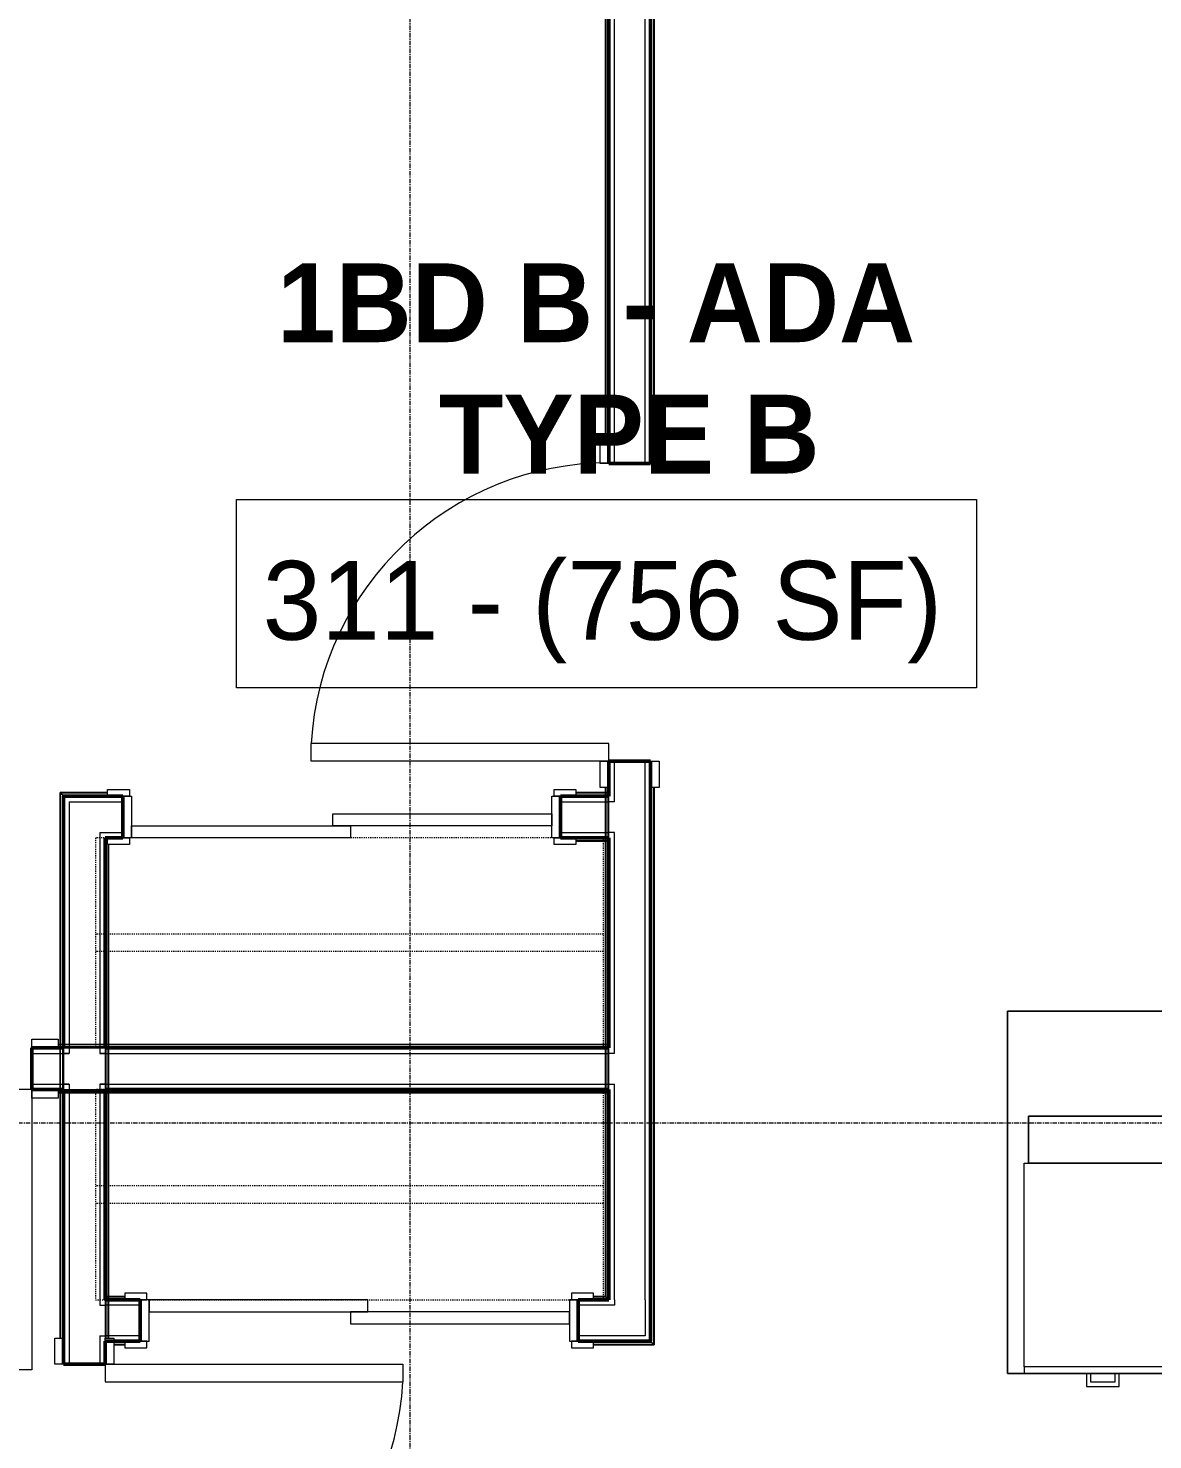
# Model space of a CAD drawing. Header units: inches. Extents: x -4235 to -464, y 9767 to 12347.
# Drawn here: x -2870.9 to -2742.5, y 11811 to 11972.2 of the extents above; entities that cross this region are included whole.
import ezdxf

# ---------------------------------------------------------------- set-up
doc = ezdxf.new("R2010")
doc.units = ezdxf.units.IN
doc.header["$MEASUREMENT"] = 0
doc.linetypes.add('Dash', pattern=[0.25, 0.125, -0.125])
doc.linetypes.add('Grid Line 1_2_', pattern=[0.875, 0.5, -0.125, 0.125, -0.125])
for name, color, linetype, lineweight in [('0-1', 170, 'Continuous', 5), ('0-2', 10, 'Continuous', 9), ('A-AREA-IDEN', 2, 'Continuous', 9), ('A-DOOR-1', 7, 'Continuous', 9), ('A-DOOR-2', 130, 'Continuous', 20), ('A-DOOR-FRAM-1', 130, 'Continuous', 20), ('A-WALL-1', 250, 'Continuous', 50), ('A-WALL-2', 50, 'Continuous', 13), ('A-WALL-3', 10, 'Continuous', 9), ('A-WALL-4', 254, 'Continuous', 9), ('A-WALL-5', 7, 'Continuous', 9), ('A-WALL-6', 113, 'Continuous', 9), ('Q-CASE-1', 254, 'Continuous', 9), ('Q-CASE-2', 7, 'Continuous', 9), ('Q-CASE-4', 10, 'Continuous', 9), ('Q-CASE-HDLN-1', 7, 'Dash', 9), ('S-GRID-1', 1, 'Grid Line 1_2_', 9)]:
    doc.layers.add(name, color=color, linetype=linetype, lineweight=lineweight)
doc.styles.add('Century Gothic', font='ufonts.com_century-gothic.ttf', dxfattribs={"height": 9})
doc.styles.add('Century Gothic_B', font='GOTHICB.TTF', dxfattribs={"height": 9})

# ---------------------------------------------------------------- blocks, each defined once
blk = doc.blocks.new('Basic Wall _ INT - W4BØF - _5_8 GYP - 2X4 WOOD_BATT_ - 5_8 GYP_ - ___-2680990-BACKGROUND - 3RD FLOOR')
at = {"layer": 'A-WALL-3'}
for p, q in [((-2799.87, 11922.54), (-2799.87, 11925.54)), ((-2799.87, 11885.54), (-2799.87, 11888.54)), ((-2799.87, 11822.29), (-2799.85, 11822.27)), ((-2799.73, 11822.15), (-2799.67, 11822.09)), ((-2799.67, 11822.08), (-2799.58, 11822)), ((-2799.55, 11821.96), (-2799.52, 11821.94)), ((-2799.52, 11821.94), (-2799.46, 11821.88))]:
    blk.add_line(p, q, dxfattribs=at)
at = {"layer": 'A-WALL-4'}
for p, q in [((-2799.87, 11925.54), (-2799.87, 12109.71)), ((-2799.52, 12109.71), (-2799.52, 11925.54)), ((-2799.87, 11822.29), (-2799.87, 11885.54)), ((-2799.52, 11885.54), (-2799.52, 11821.94))]:
    blk.add_line(p, q, dxfattribs=at)
at = {"layer": 'A-WALL-5'}
for p, q in [((-2799.75, 11925.54), (-2799.75, 12109.71)), ((-2799.46, 12109.71), (-2799.46, 11925.54)), ((-2799.75, 11822.16), (-2799.75, 11885.54)), ((-2799.46, 11885.54), (-2799.46, 11821.88))]:
    blk.add_line(p, q, dxfattribs=at)
at = {"layer": 'A-WALL-5', "flags": 128}
for points in [[(-2799.75, 11822.16), (-2799.75, 11822.17), (-2799.76, 11822.18), (-2799.77, 11822.19), (-2799.79, 11822.21), (-2799.81, 11822.23), (-2799.83, 11822.25)], [(-2799.46, 11821.88), (-2799.58, 11822), (-2799.67, 11822.09), (-2799.73, 11822.14), (-2799.75, 11822.16)]]:
    blk.add_lwpolyline(points, dxfattribs=at)
blk = doc.blocks.new('Basic Wall _ INT - W4BØF - _5_8 GYP - 2X4 WOOD_BATT_ - 5_8 GYP_ - ___-2680989-BACKGROUND - 3RD FLOOR')
at = {"layer": 'A-WALL-3'}
for p, q in [((-2804.62, 11922.54), (-2804.62, 11925.54)), ((-2804.97, 11884.95), (-2804.97, 11884.84)), ((-2804.97, 11884.83), (-2804.97, 11884.75)), ((-2804.97, 11884.74), (-2804.97, 11884.69)), ((-2804.97, 11884.54), (-2804.97, 11883.95)), ((-2804.97, 11883.91), (-2804.97, 11880.41)), ((-2804.62, 11879.79), (-2804.62, 11884.54)), ((-2804.97, 11880.37), (-2804.97, 11879.79)), ((-2804.97, 11879.64), (-2804.97, 11879.59)), ((-2804.97, 11879.59), (-2804.97, 11879.5)), ((-2804.97, 11879.5), (-2804.97, 11879.38)), ((-2804.97, 11856.2), (-2804.97, 11856.08)), ((-2804.97, 11856.08), (-2804.97, 11855.99)), ((-2804.97, 11855.79), (-2804.97, 11855.17)), ((-2804.97, 11855.16), (-2804.97, 11851.69)), ((-2804.62, 11851.04), (-2804.62, 11855.79)), ((-2804.97, 11851.66), (-2804.97, 11851.04)), ((-2804.97, 11850.89), (-2804.97, 11850.84)), ((-2804.97, 11850.84), (-2804.97, 11850.75)), ((-2804.97, 11850.75), (-2804.97, 11850.63)), ((-2805.04, 11827.45), (-2804.97, 11827.39)), ((-2804.97, 11827.39), (-2804.83, 11827.25)), ((-2804.83, 11827.24), (-2804.76, 11827.18)), ((-2804.65, 11827.06), (-2804.62, 11827.04))]:
    blk.add_line(p, q, dxfattribs=at)
at = {"layer": 'A-WALL-4'}
for p, q in [((-2804.97, 12076.44), (-2804.97, 11925.54)), ((-2804.62, 11925.54), (-2804.62, 12076.44)), ((-2804.97, 11885.54), (-2804.97, 11884.95)), ((-2804.62, 11884.54), (-2804.62, 11885.54)), ((-2805.04, 11884.95), (-2805.04, 11884.84)), ((-2805.04, 11884.83), (-2805.04, 11884.75)), ((-2805.04, 11884.74), (-2805.04, 11884.69)), ((-2805.04, 11884.54), (-2805.04, 11879.79)), ((-2804.75, 11884.54), (-2804.75, 11883.93)), ((-2804.75, 11883.91), (-2804.75, 11880.41)), ((-2804.75, 11880.4), (-2804.75, 11879.79)), ((-2805.04, 11879.64), (-2805.04, 11879.59)), ((-2805.04, 11879.59), (-2805.04, 11879.5)), ((-2805.04, 11879.5), (-2805.04, 11879.38)), ((-2804.97, 11879.38), (-2804.97, 11856.2)), ((-2804.62, 11855.79), (-2804.62, 11879.79)), ((-2805.04, 11856.2), (-2805.04, 11856.08)), ((-2805.04, 11856.08), (-2805.04, 11855.99)), ((-2805.04, 11855.79), (-2805.04, 11855.17)), ((-2805.04, 11855.16), (-2805.04, 11851.69)), ((-2804.75, 11855.79), (-2804.75, 11855.17)), ((-2804.75, 11855.16), (-2804.75, 11851.67)), ((-2805.04, 11851.66), (-2805.04, 11851.04)), ((-2804.75, 11851.66), (-2804.75, 11851.04)), ((-2805.04, 11850.89), (-2805.04, 11850.84)), ((-2805.04, 11850.84), (-2805.04, 11850.75)), ((-2805.04, 11850.75), (-2805.04, 11850.63)), ((-2804.97, 11850.63), (-2804.97, 11827.39)), ((-2804.62, 11827.04), (-2804.62, 11851.04))]:
    blk.add_line(p, q, dxfattribs=at)
at = {"layer": 'A-WALL-5'}
for p, q in [((-2805.04, 12076.44), (-2805.04, 11925.54)), ((-2804.75, 12076.44), (-2804.75, 11925.54)), ((-2805.04, 11885.54), (-2805.04, 11884.95)), ((-2804.75, 11885.54), (-2804.75, 11884.54)), ((-2805.04, 11879.38), (-2805.04, 11856.2)), ((-2804.75, 11879.79), (-2804.75, 11855.79)), ((-2805.04, 11850.63), (-2805.04, 11827.45)), ((-2804.75, 11851.04), (-2804.75, 11827.16))]:
    blk.add_line(p, q, dxfattribs=at)
at = {"layer": 'A-WALL-5', "flags": 128}
for points in [[(-2804.75, 11827.16), (-2804.77, 11827.18), (-2804.83, 11827.24), (-2804.92, 11827.33), (-2805.04, 11827.45)], [(-2804.67, 11827.08), (-2804.69, 11827.1), (-2804.71, 11827.12), (-2804.72, 11827.14), (-2804.74, 11827.15), (-2804.75, 11827.16), (-2804.75, 11827.16)]]:
    blk.add_lwpolyline(points, dxfattribs=at)
blk = doc.blocks.new('Basic Wall _ INT - W4BØF - _5_8 GYP - 2X4 WOOD_BATT_ - 5_8 GYP_ - ___-2680992-BACKGROUND - 3RD FLOOR')
at = {"layer": 'A-WALL-3'}
for p, q in [((-2858.14, 11822.29), (-2859.89, 11822.29)), ((-2799.85, 11822.27), (-2799.87, 11822.29)), ((-2799.67, 11822.09), (-2799.73, 11822.15)), ((-2799.58, 11822), (-2799.67, 11822.08)), ((-2799.52, 11821.94), (-2799.55, 11821.96)), ((-2799.55, 11821.94), (-2799.52, 11821.94)), ((-2799.46, 11821.88), (-2799.52, 11821.94))]:
    blk.add_line(p, q, dxfattribs=at)
at = {"layer": 'A-WALL-4'}
for p, q in [((-2859.89, 11822.29), (-2861.15, 11822.29)), ((-2861.15, 11821.94), (-2859.89, 11821.94)), ((-2799.87, 11822.29), (-2806.39, 11822.29)), ((-2806.39, 11821.94), (-2799.55, 11821.94))]:
    blk.add_line(p, q, dxfattribs=at)
at = {"layer": 'A-WALL-5'}
for p, q in [((-2861.15, 11822.16), (-2859.89, 11822.16)), ((-2861.15, 11821.88), (-2859.89, 11821.88)), ((-2806.39, 11822.16), (-2799.75, 11822.16)), ((-2806.39, 11821.88), (-2799.46, 11821.88))]:
    blk.add_line(p, q, dxfattribs=at)
at = {"layer": 'A-WALL-5', "flags": 128}
for points in [[(-2799.83, 11822.25), (-2799.81, 11822.23), (-2799.79, 11822.21), (-2799.77, 11822.19), (-2799.76, 11822.18), (-2799.75, 11822.17), (-2799.75, 11822.16)], [(-2799.75, 11822.16), (-2799.73, 11822.14), (-2799.67, 11822.09), (-2799.58, 11822), (-2799.46, 11821.88)]]:
    blk.add_lwpolyline(points, dxfattribs=at)
blk = doc.blocks.new('Basic Wall _ INT - W4BØF - _5_8 GYP - 2X4 WOOD_BATT_ - 5_8 GYP_ - ___-2680991-BACKGROUND - 3RD FLOOR')
at = {"layer": 'A-WALL-3'}
for p, q in [((-2862.15, 11827.16), (-2862.15, 11827.45)), ((-2862.15, 11827.45), (-2862.15, 11827.39)), ((-2862.15, 11827.39), (-2862.15, 11827.25)), ((-2862.15, 11827.24), (-2862.15, 11827.18)), ((-2862.15, 11827.1), (-2862.15, 11827.16)), ((-2862, 11827.39), (-2861.95, 11827.39)), ((-2861.93, 11827.39), (-2861.85, 11827.39)), ((-2861.84, 11827.39), (-2861.74, 11827.39)), ((-2804.97, 11827.39), (-2805.04, 11827.45)), ((-2804.83, 11827.25), (-2804.97, 11827.39)), ((-2804.76, 11827.18), (-2804.83, 11827.24)), ((-2862.15, 11827.06), (-2862.15, 11827.04)), ((-2858.14, 11827.04), (-2859.89, 11827.04)), ((-2806.39, 11827.04), (-2808.14, 11827.04)), ((-2804.62, 11827.04), (-2804.65, 11827.06))]:
    blk.add_line(p, q, dxfattribs=at)
at = {"layer": 'A-WALL-4'}
for p, q in [((-2862, 11827.45), (-2861.95, 11827.45)), ((-2861.93, 11827.45), (-2861.85, 11827.45)), ((-2861.84, 11827.45), (-2861.74, 11827.45)), ((-2861.74, 11827.39), (-2859.89, 11827.39)), ((-2806.39, 11827.39), (-2804.97, 11827.39)), ((-2862.15, 11827.08), (-2862.15, 11827.1)), ((-2862.15, 11827.04), (-2862.15, 11827.08)), ((-2859.89, 11827.04), (-2862.15, 11827.04)), ((-2804.62, 11827.04), (-2806.39, 11827.04))]:
    blk.add_line(p, q, dxfattribs=at)
at = {"layer": 'A-WALL-5'}
for p, q in [((-2859.89, 11827.16), (-2862.15, 11827.16)), ((-2861.74, 11827.45), (-2859.89, 11827.45)), ((-2806.39, 11827.45), (-2805.04, 11827.45)), ((-2804.75, 11827.16), (-2806.39, 11827.16))]:
    blk.add_line(p, q, dxfattribs=at)
at = {"layer": 'A-WALL-5', "flags": 128}
for points in [[(-2805.04, 11827.45), (-2804.92, 11827.33), (-2804.83, 11827.24), (-2804.77, 11827.18), (-2804.75, 11827.16)], [(-2804.75, 11827.16), (-2804.75, 11827.16), (-2804.74, 11827.15), (-2804.72, 11827.14), (-2804.71, 11827.12), (-2804.69, 11827.1), (-2804.67, 11827.08)]]:
    blk.add_lwpolyline(points, dxfattribs=at)
blk = doc.blocks.new('Basic Wall _ INT - W4BØF - _5_8 GYP - 2X4 WOOD_BATT_ - 5_8 GYP_ - ___-2680994-BACKGROUND - 3RD FLOOR')
at = {"layer": 'A-WALL-3'}
for p, q in [((-2862.12, 11879.77), (-2862.15, 11879.79)), ((-2861.95, 11879.59), (-2862.01, 11879.65)), ((-2861.89, 11879.53), (-2861.94, 11879.58)), ((-2861.8, 11856.08), (-2861.8, 11856.19)), ((-2862.15, 11855.79), (-2862.15, 11851.04)), ((-2861.8, 11855.99), (-2861.8, 11856.07)), ((-2861.8, 11855.16), (-2861.8, 11855.79)), ((-2861.8, 11851.04), (-2861.8, 11855.14)), ((-2861.8, 11850.84), (-2861.8, 11850.89)), ((-2861.8, 11850.75), (-2861.8, 11850.82)), ((-2861.8, 11850.63), (-2861.8, 11850.73)), ((-2861.8, 11827.33), (-2861.8, 11827.44)), ((-2861.8, 11827.24), (-2861.8, 11827.33)), ((-2861.8, 11827.18), (-2861.8, 11827.24)), ((-2862.15, 11827.04), (-2862.15, 11822.66)), ((-2861.8, 11822.66), (-2861.8, 11827.04)), ((-2862.15, 11785.66), (-2862.15, 11782.66)), ((-2862.15, 11766.74), (-2862.15, 11761.99)), ((-2861.8, 11767.03), (-2861.8, 11767.14)), ((-2861.8, 11766.94), (-2861.8, 11767.03)), ((-2861.8, 11766.88), (-2861.8, 11766.94)), ((-2861.8, 11762.61), (-2861.8, 11766.7)), ((-2861.8, 11761.99), (-2861.8, 11762.57)), ((-2861.8, 11761.79), (-2861.8, 11761.84)), ((-2861.8, 11761.7), (-2861.8, 11761.78)), ((-2861.8, 11761.58), (-2861.8, 11761.69)), ((-2862.15, 11725.36), (-2862.15, 11724.74)), ((-2862.15, 11724.74), (-2862.12, 11724.74)), ((-2862.11, 11724.74), (-2862.15, 11724.74)), ((-2862.02, 11724.74), (-2862.11, 11724.74)), ((-2861.74, 11724.74), (-2862.02, 11724.74)), ((-2862.01, 11724.74), (-2861.95, 11724.74)), ((-2861.94, 11724.74), (-2861.8, 11724.74)), ((-2861.8, 11724.74), (-2861.8, 11725.36)), ((-2861.8, 11724.74), (-2861.74, 11724.74))]:
    blk.add_line(p, q, dxfattribs=at)
at = {"layer": 'A-WALL-4'}
for p, q in [((-2862.15, 11879.79), (-2862.15, 11855.79)), ((-2861.8, 11856.2), (-2861.8, 11879.04)), ((-2861.74, 11856.08), (-2861.74, 11856.19)), ((-2862.02, 11855.16), (-2862.02, 11855.79)), ((-2862.02, 11851.04), (-2862.02, 11855.16)), ((-2861.74, 11855.99), (-2861.74, 11856.07)), ((-2861.74, 11855.16), (-2861.74, 11855.78)), ((-2861.74, 11851.04), (-2861.74, 11855.14)), ((-2862.15, 11851.04), (-2862.15, 11827.04)), ((-2861.8, 11827.45), (-2861.8, 11850.63)), ((-2861.74, 11850.84), (-2861.74, 11850.89)), ((-2861.74, 11850.75), (-2861.74, 11850.82)), ((-2861.74, 11850.63), (-2861.74, 11850.73)), ((-2861.74, 11827.33), (-2861.74, 11827.44)), ((-2861.74, 11827.24), (-2861.74, 11827.32)), ((-2861.74, 11827.18), (-2861.74, 11827.24)), ((-2862.02, 11822.91), (-2862.02, 11827.02)), ((-2861.74, 11822.66), (-2861.74, 11827.04)), ((-2862.02, 11822.66), (-2862.02, 11822.89)), ((-2862.15, 11782.66), (-2862.15, 11766.74)), ((-2861.8, 11767.14), (-2861.8, 11782.66)), ((-2862.02, 11762.61), (-2862.02, 11766.72)), ((-2861.74, 11767.03), (-2861.74, 11767.14)), ((-2861.74, 11766.94), (-2861.74, 11767.03)), ((-2861.74, 11766.88), (-2861.74, 11766.94)), ((-2861.74, 11761.99), (-2861.74, 11766.74)), ((-2862.15, 11761.99), (-2862.15, 11725.36)), ((-2862.02, 11761.99), (-2862.02, 11762.6)), ((-2861.8, 11725.36), (-2861.8, 11761.58)), ((-2861.74, 11761.79), (-2861.74, 11761.84)), ((-2861.74, 11761.7), (-2861.74, 11761.78)), ((-2861.74, 11761.58), (-2861.74, 11761.69)), ((-2862.02, 11724.74), (-2862.02, 11725.36)), ((-2861.74, 11724.74), (-2861.74, 11725.36))]:
    blk.add_line(p, q, dxfattribs=at)
at = {"layer": 'A-WALL-5'}
for p, q in [((-2862.02, 11855.79), (-2862.02, 11879.66)), ((-2861.74, 11856.2), (-2861.74, 11879.04)), ((-2862.02, 11827.04), (-2862.02, 11851.04)), ((-2861.74, 11827.45), (-2861.74, 11850.63)), ((-2862.02, 11766.74), (-2862.02, 11782.66)), ((-2861.74, 11767.15), (-2861.74, 11782.66)), ((-2862.02, 11725.36), (-2862.02, 11761.99)), ((-2861.74, 11725.36), (-2861.74, 11761.58))]:
    blk.add_line(p, q, dxfattribs=at)
at = {"layer": 'A-WALL-5', "flags": 128}
for points in [[(-2862.11, 11879.75), (-2862.08, 11879.73), (-2862.06, 11879.71), (-2862.05, 11879.69), (-2862.03, 11879.68), (-2862.03, 11879.67), (-2862.02, 11879.66)], [(-2862.02, 11879.66), (-2862, 11879.64), (-2861.95, 11879.59), (-2861.89, 11879.53)]]:
    blk.add_lwpolyline(points, dxfattribs=at)
blk = doc.blocks.new('Basic Wall _ INT - W4BØF - _5_8 GYP - 2X4 WOOD_BATT_ - 5_8 GYP_ - ___-2680993-BACKGROUND - 3RD FLOOR')
at = {"layer": 'A-WALL-3'}
for p, q in [((-2867.25, 11884.89), (-2867.31, 11884.95)), ((-2867.1, 11884.75), (-2867.25, 11884.89)), ((-2867.04, 11884.68), (-2867.1, 11884.74)), ((-2866.9, 11884.54), (-2866.92, 11884.56)), ((-2867.25, 11856.08), (-2867.25, 11856.2)), ((-2867.25, 11855.99), (-2867.25, 11856.08)), ((-2867.25, 11851.04), (-2867.25, 11855.79)), ((-2866.9, 11855.79), (-2866.9, 11851.04)), ((-2867.25, 11850.84), (-2867.25, 11850.89)), ((-2867.25, 11850.75), (-2867.25, 11850.83)), ((-2867.25, 11850.63), (-2867.25, 11850.74)), ((-2866.9, 11822.66), (-2866.9, 11819.66)), ((-2866.9, 11785.66), (-2866.9, 11782.66)), ((-2867.02, 11724.74), (-2867.31, 11724.74)), ((-2867.31, 11724.74), (-2867.25, 11724.74)), ((-2867.25, 11724.74), (-2867.25, 11725.33)), ((-2867.25, 11724.74), (-2867.1, 11724.74)), ((-2867.1, 11724.74), (-2867.04, 11724.74)), ((-2866.94, 11724.74), (-2867.02, 11724.74)), ((-2866.9, 11724.74), (-2866.94, 11724.74)), ((-2866.92, 11724.74), (-2866.9, 11724.74)), ((-2866.9, 11725.33), (-2866.9, 11724.74))]:
    blk.add_line(p, q, dxfattribs=at)
at = {"layer": 'A-WALL-4'}
for p, q in [((-2867.25, 11856.2), (-2867.25, 11884.89)), ((-2866.9, 11884.54), (-2866.9, 11855.79)), ((-2867.31, 11856.08), (-2867.31, 11856.2)), ((-2867.31, 11855.99), (-2867.31, 11856.08)), ((-2867.31, 11851.04), (-2867.31, 11855.79)), ((-2867.02, 11855.77), (-2867.02, 11851.06)), ((-2867.31, 11850.84), (-2867.31, 11850.89)), ((-2867.31, 11850.75), (-2867.31, 11850.83)), ((-2867.31, 11850.63), (-2867.31, 11850.74)), ((-2867.25, 11822.66), (-2867.25, 11850.63)), ((-2866.9, 11851.04), (-2866.9, 11822.66)), ((-2867.25, 11755.33), (-2867.25, 11782.66)), ((-2866.9, 11782.66), (-2866.9, 11755.33)), ((-2867.31, 11724.74), (-2867.31, 11725.33)), ((-2867.02, 11725.33), (-2867.02, 11724.74))]:
    blk.add_line(p, q, dxfattribs=at)
at = {"layer": 'A-WALL-5'}
for p, q in [((-2867.31, 11856.2), (-2867.31, 11884.95)), ((-2867.02, 11884.66), (-2867.02, 11855.79)), ((-2867.31, 11822.66), (-2867.31, 11850.63)), ((-2867.02, 11851.04), (-2867.02, 11822.66)), ((-2867.31, 11755.33), (-2867.31, 11782.66)), ((-2867.02, 11782.66), (-2867.02, 11755.33))]:
    blk.add_line(p, q, dxfattribs=at)
at = {"layer": 'A-WALL-5', "flags": 128}
for points in [[(-2867.31, 11884.95), (-2867.19, 11884.83), (-2867.1, 11884.74), (-2867.04, 11884.68), (-2867.02, 11884.66)], [(-2867.02, 11884.66), (-2867.02, 11884.66), (-2867.01, 11884.65), (-2867, 11884.64), (-2866.98, 11884.62), (-2866.96, 11884.6), (-2866.94, 11884.58)]]:
    blk.add_lwpolyline(points, dxfattribs=at)
blk = doc.blocks.new('SWING - SINGLE - FLUSH - 2-10 x 6-8 - PRIVACY-3199405-BACKGROUND - 3RD FLOOR')
at = {"layer": 'A-DOOR-1'}
blk.add_arc((17, -2.37), 34.07, 180, 266.6343, dxfattribs=at)
at = {"layer": 'A-DOOR-2'}
for p, q in [((15, -2.37), (15, -36.38)), ((17, -2.37), (15, -2.37)), ((17, -2.37), (17, -36.38)), ((17, -36.38), (15, -36.38))]:
    blk.add_line(p, q, dxfattribs=at)
at = {"layer": 'A-DOOR-FRAM-1'}
for p, q in [((-20, 2.38), (-20, 3.38)), ((-20, 3.38), (-17, 3.38)), ((-17, 3.38), (-17, 2.38)), ((17, 2.38), (17, 3.38)), ((17, 3.38), (20, 3.38)), ((20, 3.38), (20, 2.38)), ((-17, 2.38), (-20, 2.38)), ((20, 2.38), (17, 2.38)), ((-20, -2.37), (-17, -2.37)), ((-20, -3.37), (-20, -2.37)), ((-17, -2.37), (-17, -3.37)), ((17, -2.37), (20, -2.37)), ((17, -3.37), (17, -2.37)), ((20, -2.37), (20, -3.37)), ((-17, -3.37), (-20, -3.37)), ((20, -3.37), (17, -3.37))]:
    blk.add_line(p, q, dxfattribs=at)
blk = doc.blocks.new('Basic Wall _ INT - W4BØF - _5_8 GYP - 2X4 WOOD_BATT_ - 5_8 GYP_ - ___-2680996-BACKGROUND - 3RD FLOOR')
at = {"layer": 'A-WALL-3'}
for p, q in [((-2862.15, 11879.79), (-2862.12, 11879.77)), ((-2862.01, 11879.65), (-2861.95, 11879.59)), ((-2861.94, 11879.58), (-2861.89, 11879.53)), ((-2810.14, 11879.79), (-2808.39, 11879.79)), ((-2804.94, 11879.44), (-2805.04, 11879.44)), ((-2804.84, 11879.44), (-2804.92, 11879.44)), ((-2804.78, 11879.44), (-2804.83, 11879.44)), ((-2804.62, 11879.77), (-2804.62, 11879.79)), ((-2804.62, 11879.73), (-2804.62, 11879.66)), ((-2804.62, 11879.66), (-2804.62, 11879.38)), ((-2804.62, 11879.59), (-2804.62, 11879.65)), ((-2804.62, 11879.44), (-2804.62, 11879.58)), ((-2804.62, 11879.38), (-2804.62, 11879.44))]:
    blk.add_line(p, q, dxfattribs=at)
at = {"layer": 'A-WALL-4'}
for p, q in [((-2862.15, 11879.79), (-2861.89, 11879.79)), ((-2808.39, 11879.79), (-2804.62, 11879.79)), ((-2805.04, 11879.44), (-2808.39, 11879.44)), ((-2804.94, 11879.38), (-2805.04, 11879.38)), ((-2804.84, 11879.38), (-2804.92, 11879.38)), ((-2804.78, 11879.38), (-2804.83, 11879.38)), ((-2804.62, 11879.79), (-2804.62, 11879.75)), ((-2804.62, 11879.75), (-2804.62, 11879.73))]:
    blk.add_line(p, q, dxfattribs=at)
at = {"layer": 'A-WALL-5'}
for p, q in [((-2862.02, 11879.66), (-2861.89, 11879.66)), ((-2808.39, 11879.66), (-2804.62, 11879.66)), ((-2805.04, 11879.38), (-2808.39, 11879.38))]:
    blk.add_line(p, q, dxfattribs=at)
at = {"layer": 'A-WALL-5', "flags": 128}
for points in [[(-2862.02, 11879.66), (-2862.03, 11879.67), (-2862.03, 11879.68), (-2862.05, 11879.69), (-2862.06, 11879.71), (-2862.08, 11879.73), (-2862.11, 11879.75)], [(-2861.89, 11879.53), (-2861.95, 11879.59), (-2862, 11879.64), (-2862.02, 11879.66)]]:
    blk.add_lwpolyline(points, dxfattribs=at)
blk = doc.blocks.new('Basic Wall _ INT - W4BØF - _5_8 GYP - 2X4 WOOD_BATT_ - 5_8 GYP_ - ___-2680995-BACKGROUND - 3RD FLOOR')
at = {"layer": 'A-WALL-3'}
for p, q in [((-2867.31, 11884.95), (-2867.25, 11884.89)), ((-2867.25, 11884.89), (-2867.1, 11884.75)), ((-2867.1, 11884.74), (-2867.04, 11884.68)), ((-2866.92, 11884.56), (-2866.9, 11884.54)), ((-2861.89, 11884.54), (-2860.14, 11884.54)), ((-2810.14, 11884.54), (-2808.39, 11884.54)), ((-2804.92, 11884.89), (-2805.04, 11884.89)), ((-2804.83, 11884.89), (-2804.92, 11884.89)), ((-2804.77, 11884.89), (-2804.83, 11884.89)), ((-2804.62, 11884.89), (-2804.62, 11884.95)), ((-2804.62, 11884.95), (-2804.62, 11884.66)), ((-2804.62, 11884.75), (-2804.62, 11884.89)), ((-2804.62, 11884.68), (-2804.62, 11884.74)), ((-2804.62, 11884.66), (-2804.62, 11884.6)), ((-2804.62, 11884.54), (-2804.62, 11884.56))]:
    blk.add_line(p, q, dxfattribs=at)
at = {"layer": 'A-WALL-4'}
for p, q in [((-2861.89, 11884.89), (-2867.25, 11884.89)), ((-2866.9, 11884.54), (-2861.89, 11884.54)), ((-2805.04, 11884.89), (-2808.39, 11884.89)), ((-2808.39, 11884.54), (-2804.62, 11884.54)), ((-2804.92, 11884.95), (-2805.04, 11884.95)), ((-2804.83, 11884.95), (-2804.92, 11884.95)), ((-2804.77, 11884.95), (-2804.83, 11884.95)), ((-2804.62, 11884.6), (-2804.62, 11884.58)), ((-2804.62, 11884.58), (-2804.62, 11884.54))]:
    blk.add_line(p, q, dxfattribs=at)
at = {"layer": 'A-WALL-5'}
for p, q in [((-2861.89, 11884.95), (-2867.31, 11884.95)), ((-2861.89, 11884.66), (-2867.02, 11884.66)), ((-2805.04, 11884.95), (-2808.39, 11884.95)), ((-2804.62, 11884.66), (-2808.39, 11884.66))]:
    blk.add_line(p, q, dxfattribs=at)
at = {"layer": 'A-WALL-5', "flags": 128}
for points in [[(-2867.02, 11884.66), (-2867.04, 11884.68), (-2867.1, 11884.74), (-2867.19, 11884.83), (-2867.31, 11884.95)], [(-2866.94, 11884.58), (-2866.96, 11884.6), (-2866.98, 11884.62), (-2867, 11884.64), (-2867.01, 11884.65), (-2867.02, 11884.66), (-2867.02, 11884.66)]]:
    blk.add_lwpolyline(points, dxfattribs=at)
blk = doc.blocks.new('SLIDING - FLUSH - 4-0 x 6-8-3203583-BACKGROUND - 3RD FLOOR')
at = {"layer": 'A-DOOR-1'}
for p, q in [((-26.75, 3.25), (-24.25, 3.25)), ((-26.75, 2.5), (-26.75, 3.25)), ((-24.25, 3.25), (-24.25, 2.5)), ((24.25, 3.25), (26.75, 3.25)), ((24.25, 2.5), (24.25, 3.25)), ((26.75, 3.25), (26.75, 2.5)), ((-24.25, 2.5), (-26.75, 2.5)), ((26.75, 2.5), (24.25, 2.5)), ((-26.75, -2.25), (-24.25, -2.25)), ((-26.75, -3), (-26.75, -2.25)), ((-24.25, -3), (-26.75, -3)), ((-24.25, -2.25), (-24.25, -3)), ((24.25, -2.25), (26.75, -2.25)), ((24.25, -3), (24.25, -2.25)), ((26.75, -3), (24.25, -3)), ((26.75, -2.25), (26.75, -3))]:
    blk.add_line(p, q, dxfattribs=at)
at = {"layer": 'A-DOOR-2'}
for p, q in [((-1, -0.88), (-1, 0.5)), ((-1, 0.5), (24, 0.5)), ((24, 0.5), (24, -0.88)), ((-24, -2.25), (-24, -0.88)), ((-24, -0.88), (1, -0.88)), ((24, -0.88), (-1, -0.88)), ((1, -0.88), (1, -2.25)), ((1, -2.25), (-24, -2.25))]:
    blk.add_line(p, q, dxfattribs=at)
at = {"layer": 'A-DOOR-FRAM-1'}
for p, q in [((-25, -2.25), (-25, 2.5)), ((-25, 2.5), (-24, 2.5)), ((-24, 2.5), (-24, -2.25)), ((24, 2.5), (25, 2.5)), ((24, -2.25), (24, 2.5)), ((25, 2.5), (25, -2.25)), ((-24, -2.25), (-25, -2.25)), ((25, -2.25), (24, -2.25))]:
    blk.add_line(p, q, dxfattribs=at)
blk = doc.blocks.new('OD_CW_Closet - OD_CW_Closet-2857781-BACKGROUND - 3RD FLOOR')
at = {"layer": 'Q-CASE-HDLN-1'}
for p, q in [((58.75, 24), (0.74, 24)), ((0.74, 24), (0.74, 0)), ((58.75, 0), (58.75, 24)), ((0.74, 13), (58.75, 13)), ((0.74, 11), (58.75, 11)), ((0.74, 0), (58.75, 0))]:
    blk.add_line(p, q, dxfattribs=at)
blk = doc.blocks.new('Basic Wall _ INT - W4BØF - _5_8 GYP - 2X4 WOOD_BATT_ - 5_8 GYP_ - ___-2680998-BACKGROUND - 3RD FLOOR')
at = {"layer": 'A-WALL-3'}
for p, q in [((-2932.52, 11851.04), (-2932.52, 11851.02)), ((-2932.52, 11851), (-2932.52, 11851.04)), ((-2932.52, 11851.04), (-2931.27, 11851.04)), ((-2932.52, 11850.91), (-2932.52, 11851)), ((-2932.52, 11850.63), (-2932.52, 11850.91)), ((-2932.52, 11850.9), (-2932.52, 11850.84)), ((-2932.52, 11850.83), (-2932.52, 11850.69)), ((-2932.52, 11850.69), (-2932.52, 11850.63)), ((-2932.27, 11850.69), (-2932.52, 11850.69)), ((-2905.52, 11851.04), (-2902.52, 11851.04)), ((-2867.19, 11850.69), (-2867.31, 11850.69)), ((-2867.1, 11850.69), (-2867.15, 11850.69)), ((-2862.77, 11850.69), (-2866.89, 11850.69)), ((-2862.15, 11850.69), (-2862.75, 11850.69)), ((-2861.74, 11850.69), (-2861.95, 11850.69)), ((-2804.92, 11850.69), (-2805.04, 11850.69)), ((-2804.83, 11850.69), (-2804.88, 11850.69)), ((-2804.62, 11851.02), (-2804.62, 11851.04)), ((-2804.62, 11850.98), (-2804.62, 11850.91)), ((-2804.62, 11850.91), (-2804.62, 11850.63)), ((-2804.62, 11850.84), (-2804.62, 11850.9)), ((-2804.62, 11850.69), (-2804.62, 11850.83)), ((-2804.62, 11850.63), (-2804.62, 11850.69))]:
    blk.add_line(p, q, dxfattribs=at)
at = {"layer": 'A-WALL-4'}
for p, q in [((-2932.52, 11850.91), (-2931.27, 11850.91)), ((-2932.27, 11850.63), (-2932.52, 11850.63)), ((-2931.27, 11851.04), (-2905.52, 11851.04)), ((-2905.52, 11850.69), (-2908.27, 11850.69)), ((-2867.52, 11851.04), (-2862.77, 11851.04)), ((-2867.31, 11850.69), (-2867.52, 11850.69)), ((-2867.19, 11850.63), (-2867.31, 11850.63)), ((-2867.1, 11850.63), (-2867.15, 11850.63)), ((-2866.9, 11850.91), (-2862.77, 11850.91)), ((-2862.77, 11850.63), (-2866.89, 11850.63)), ((-2862.76, 11851.04), (-2804.62, 11851.04)), ((-2862.75, 11850.91), (-2862.15, 11850.91)), ((-2862.15, 11850.63), (-2862.75, 11850.63)), ((-2861.74, 11850.63), (-2861.95, 11850.63)), ((-2805.04, 11850.69), (-2861.74, 11850.69)), ((-2804.92, 11850.63), (-2805.04, 11850.63)), ((-2804.83, 11850.63), (-2804.88, 11850.63)), ((-2804.62, 11851.04), (-2804.62, 11851)), ((-2804.62, 11851), (-2804.62, 11850.98))]:
    blk.add_line(p, q, dxfattribs=at)
at = {"layer": 'A-WALL-5'}
for p, q in [((-2931.27, 11850.91), (-2905.52, 11850.91)), ((-2905.52, 11850.63), (-2908.27, 11850.63)), ((-2867.52, 11850.91), (-2866.9, 11850.91)), ((-2867.31, 11850.63), (-2867.52, 11850.63)), ((-2862.15, 11850.91), (-2804.62, 11850.91)), ((-2805.04, 11850.63), (-2861.74, 11850.63))]:
    blk.add_line(p, q, dxfattribs=at)
blk = doc.blocks.new('Basic Wall _ INT - W4BØF - _5_8 GYP - 2X4 WOOD_BATT_ - 5_8 GYP_ - ___-2680997-BACKGROUND - 3RD FLOOR')
at = {"layer": 'A-WALL-3'}
for p, q in [((-2932.52, 11855.91), (-2932.52, 11856.2)), ((-2932.52, 11856.2), (-2932.52, 11856.14)), ((-2804.62, 11856.14), (-2804.62, 11856.2)), ((-2804.62, 11856.2), (-2804.62, 11855.91)), ((-2932.52, 11856.14), (-2932.52, 11855.96)), ((-2931.27, 11856.14), (-2932.52, 11856.14)), ((-2932.52, 11855.83), (-2932.52, 11855.91)), ((-2932.52, 11855.79), (-2932.52, 11855.83)), ((-2932.52, 11855.81), (-2932.52, 11855.79)), ((-2932.52, 11855.79), (-2931.27, 11855.79)), ((-2905.52, 11855.79), (-2902.52, 11855.79)), ((-2867.14, 11856.14), (-2867.31, 11856.14)), ((-2862.16, 11856.14), (-2866.89, 11856.14)), ((-2861.89, 11856.14), (-2861.95, 11856.14)), ((-2861.74, 11856.14), (-2861.85, 11856.14)), ((-2804.92, 11856.14), (-2805.04, 11856.14)), ((-2804.83, 11856.14), (-2804.87, 11856.14)), ((-2804.62, 11855.96), (-2804.62, 11856.14)), ((-2804.62, 11855.91), (-2804.62, 11855.85)), ((-2804.62, 11855.79), (-2804.62, 11855.81))]:
    blk.add_line(p, q, dxfattribs=at)
at = {"layer": 'A-WALL-4'}
for p, q in [((-2931.27, 11856.2), (-2932.52, 11856.2)), ((-2867.14, 11856.2), (-2867.31, 11856.2)), ((-2862.16, 11856.2), (-2866.89, 11856.2)), ((-2861.89, 11856.2), (-2861.95, 11856.2)), ((-2861.74, 11856.2), (-2861.85, 11856.2)), ((-2804.92, 11856.2), (-2805.04, 11856.2)), ((-2804.83, 11856.2), (-2804.87, 11856.2)), ((-2931.27, 11855.91), (-2932.52, 11855.91)), ((-2905.52, 11856.14), (-2931.27, 11856.14)), ((-2931.27, 11855.79), (-2905.52, 11855.79)), ((-2867.31, 11856.14), (-2867.52, 11856.14)), ((-2867.52, 11855.79), (-2804.62, 11855.79)), ((-2862.15, 11855.91), (-2866.9, 11855.91)), ((-2805.04, 11856.14), (-2861.74, 11856.14)), ((-2804.62, 11855.85), (-2804.62, 11855.83)), ((-2804.62, 11855.83), (-2804.62, 11855.79))]:
    blk.add_line(p, q, dxfattribs=at)
at = {"layer": 'A-WALL-5'}
for p, q in [((-2905.52, 11856.2), (-2931.27, 11856.2)), ((-2867.31, 11856.2), (-2867.52, 11856.2)), ((-2805.04, 11856.2), (-2861.74, 11856.2)), ((-2905.52, 11855.91), (-2931.27, 11855.91)), ((-2866.9, 11855.91), (-2867.52, 11855.91)), ((-2804.62, 11855.91), (-2862.15, 11855.91))]:
    blk.add_line(p, q, dxfattribs=at)
blk = doc.blocks.new('SLIDING - FLUSH - 4-0 x 6-8-3203584-BACKGROUND - 3RD FLOOR')
at = {"layer": 'A-DOOR-1'}
for p, q in [((-24.25, 3), (-26.75, 3)), ((-26.75, 3), (-26.75, 2.25)), ((-26.75, 2.25), (-24.25, 2.25)), ((-24.25, 2.25), (-24.25, 3)), ((24.25, 3), (24.25, 2.25)), ((26.75, 3), (24.25, 3)), ((24.25, 2.25), (26.75, 2.25)), ((26.75, 2.25), (26.75, 3)), ((-24.25, -2.5), (-26.75, -2.5)), ((-26.75, -2.5), (-26.75, -3.25)), ((-24.25, -3.25), (-24.25, -2.5)), ((26.75, -2.5), (24.25, -2.5)), ((24.25, -2.5), (24.25, -3.25)), ((26.75, -3.25), (26.75, -2.5)), ((-26.75, -3.25), (-24.25, -3.25)), ((24.25, -3.25), (26.75, -3.25))]:
    blk.add_line(p, q, dxfattribs=at)
at = {"layer": 'A-DOOR-2'}
for p, q in [((1, 2.25), (-24, 2.25)), ((-24, 2.25), (-24, 0.88)), ((1, 0.88), (1, 2.25)), ((-24, 0.88), (1, 0.88)), ((24, 0.88), (-1, 0.88)), ((-1, 0.88), (-1, -0.5)), ((24, -0.5), (24, 0.88)), ((-1, -0.5), (24, -0.5))]:
    blk.add_line(p, q, dxfattribs=at)
at = {"layer": 'A-DOOR-FRAM-1'}
for p, q in [((-24, 2.25), (-25, 2.25)), ((-25, 2.25), (-25, -2.5)), ((-24, -2.5), (-24, 2.25)), ((25, 2.25), (24, 2.25)), ((24, 2.25), (24, -2.5)), ((25, -2.5), (25, 2.25)), ((-25, -2.5), (-24, -2.5)), ((24, -2.5), (25, -2.5))]:
    blk.add_line(p, q, dxfattribs=at)
blk = doc.blocks.new('SWING - SINGLE - FLUSH - 2-8 x 6-8 - PASSAGE-3199418-BACKGROUND - 3RD FLOOR')
at = {"layer": 'A-DOOR-1'}
blk.add_arc((16, -2.37), 32.07, 180, 266.4241, dxfattribs=at)
at = {"layer": 'A-DOOR-2'}
for p, q in [((14, -2.37), (14, -34.38)), ((16, -2.37), (14, -2.37)), ((16, -2.37), (16, -34.38)), ((16, -34.38), (14, -34.38))]:
    blk.add_line(p, q, dxfattribs=at)
at = {"layer": 'A-DOOR-FRAM-1'}
for p, q in [((-19, 2.38), (-19, 3.38)), ((-19, 3.38), (-16, 3.38)), ((-16, 3.38), (-16, 2.38)), ((16, 2.38), (16, 3.38)), ((16, 3.38), (19, 3.38)), ((19, 3.38), (19, 2.38)), ((-16, 2.38), (-19, 2.38)), ((19, 2.38), (16, 2.38)), ((-19, -2.37), (-16, -2.37)), ((-19, -3.37), (-19, -2.37)), ((-16, -2.37), (-16, -3.37)), ((16, -2.37), (19, -2.37)), ((16, -3.37), (16, -2.37)), ((19, -2.37), (19, -3.37)), ((-16, -3.37), (-19, -3.37)), ((19, -3.37), (16, -3.37))]:
    blk.add_line(p, q, dxfattribs=at)
blk = doc.blocks.new('Base Cabinet 3 Drawer 230 - Base Cabinet 3 Drawer 230 18_-2554959-BACKGROUND - 3RD FLOOR')
at = {"layer": 'Q-CASE-1'}
for p, q in [((-8.26, -23.25), (-8.26, 0)), ((-8.26, 0), (9.74, 0)), ((9.74, 0), (9.74, -23.25)), ((-8.26, -23.25), (-8.26, -24)), ((9.74, -23.25), (-8.26, -23.25)), ((-8.26, -24), (9.74, -24)), ((-1.14, -24), (-0.64, -24)), ((2.61, -24), (2.11, -24)), ((9.74, -24), (9.74, -23.25))]:
    blk.add_line(p, q, dxfattribs=at)
at = {"layer": 'Q-CASE-2'}
for p, q in [((-1.14, -24), (-1.14, -25.5)), ((-0.64, -25), (-0.64, -24)), ((2.11, -24), (2.11, -25)), ((2.61, -25.5), (2.61, -24)), ((-1.14, -25.5), (2.61, -25.5)), ((2.11, -25), (-0.64, -25))]:
    blk.add_line(p, q, dxfattribs=at)
at = {"layer": 'Q-CASE-4'}
for p, q in [((-1.14, -24), (-0.64, -24)), ((-1.14, -24), (-0.64, -24)), ((2.61, -24), (2.11, -24)), ((2.61, -24), (2.11, -24))]:
    blk.add_line(p, q, dxfattribs=at)
blk = doc.blocks.new('CTR - 1st Phase - Unit Layouts_rvt-2-BACKGROUND - 3RD FLOOR')
at = {"layer": 'A-WALL-1'}
for p, q in [((-2804.62, 12110.34), (-2804.62, 11922.54)), ((-2799.87, 11922.54), (-2799.87, 12110.34)), ((-2804.62, 11922.54), (-2799.87, 11922.54)), ((-2804.62, 11888.54), (-2804.62, 11884.54)), ((-2799.87, 11888.54), (-2804.62, 11888.54)), ((-2799.87, 11827.04), (-2799.87, 11888.54)), ((-2866.27, 11884.54), (-2866.9, 11884.54)), ((-2866.9, 11884.54), (-2866.9, 11855.79)), ((-2862.15, 11884.54), (-2866.27, 11884.54)), ((-2860.14, 11884.54), (-2862.15, 11884.54)), ((-2860.14, 11879.79), (-2860.14, 11884.54)), ((-2804.62, 11884.54), (-2810.14, 11884.54)), ((-2810.14, 11884.54), (-2810.14, 11879.79)), ((-2862.15, 11855.79), (-2862.15, 11879.79)), ((-2862.15, 11879.79), (-2860.14, 11879.79)), ((-2810.14, 11879.79), (-2804.62, 11879.79)), ((-2804.62, 11879.79), (-2804.62, 11855.79)), ((-2866.9, 11855.79), (-2870.52, 11855.79)), ((-2870.52, 11855.79), (-2870.52, 11851.04)), ((-2804.62, 11855.79), (-2862.15, 11855.79)), ((-2870.52, 11851.04), (-2866.9, 11851.04)), ((-2866.9, 11851.04), (-2866.9, 11819.66)), ((-2862.15, 11827.04), (-2862.15, 11851.04)), ((-2862.15, 11851.04), (-2804.62, 11851.04)), ((-2804.62, 11851.04), (-2804.62, 11827.04)), ((-2858.14, 11827.04), (-2862.15, 11827.04)), ((-2858.14, 11822.29), (-2858.14, 11827.04)), ((-2804.62, 11827.04), (-2808.14, 11827.04)), ((-2808.14, 11827.04), (-2808.14, 11822.29)), ((-2799.87, 11822.91), (-2799.87, 11827.04)), ((-2799.87, 11822.29), (-2799.87, 11822.91)), ((-2862.15, 11822.29), (-2858.14, 11822.29)), ((-2862.15, 11819.66), (-2862.15, 11822.29)), ((-2808.14, 11822.29), (-2799.87, 11822.29)), ((-2866.9, 11819.66), (-2862.15, 11819.66))]:
    blk.add_line(p, q, dxfattribs=at)
at = {"layer": 'A-WALL-2'}
for p, q in [((-2804, 11922.54), (-2804, 12109.71)), ((-2800.5, 11922.54), (-2800.5, 12109.71)), ((-2804, 11883.91), (-2804, 11888.54)), ((-2800.5, 11827.04), (-2800.5, 11888.54)), ((-2866.27, 11883.91), (-2866.27, 11855.16)), ((-2866.27, 11883.91), (-2862.77, 11883.91)), ((-2862.77, 11883.91), (-2862.15, 11883.91)), ((-2862.15, 11883.91), (-2860.14, 11883.91)), ((-2810.14, 11883.91), (-2804.62, 11883.91)), ((-2804, 11883.91), (-2804.62, 11883.91)), ((-2862.77, 11880.41), (-2862.77, 11855.16)), ((-2862.77, 11880.41), (-2862.15, 11880.41)), ((-2862.15, 11880.41), (-2860.14, 11880.41)), ((-2810.14, 11880.41), (-2804.62, 11880.41)), ((-2804, 11880.41), (-2804.62, 11880.41)), ((-2804, 11855.16), (-2804, 11880.41)), ((-2870.52, 11855.16), (-2866.9, 11855.16)), ((-2866.9, 11855.16), (-2866.27, 11855.16)), ((-2866.27, 11855.16), (-2866.9, 11855.16)), ((-2862.77, 11855.16), (-2862.15, 11855.16)), ((-2862.15, 11855.16), (-2862.77, 11855.16)), ((-2862.15, 11855.16), (-2804.62, 11855.16)), ((-2804, 11855.16), (-2804.62, 11855.16)), ((-2870.52, 11851.66), (-2866.9, 11851.66)), ((-2866.27, 11851.66), (-2866.9, 11851.66)), ((-2866.9, 11851.66), (-2866.27, 11851.66)), ((-2866.27, 11851.66), (-2866.27, 11819.66)), ((-2862.15, 11851.66), (-2862.77, 11851.66)), ((-2862.77, 11851.66), (-2862.77, 11826.41)), ((-2862.77, 11851.66), (-2862.15, 11851.66)), ((-2862.15, 11851.66), (-2804.62, 11851.66)), ((-2804.62, 11851.66), (-2804, 11851.66)), ((-2804, 11827.04), (-2804, 11851.66)), ((-2862.77, 11826.41), (-2862.15, 11826.41)), ((-2858.14, 11826.41), (-2862.15, 11826.41)), ((-2804, 11826.41), (-2808.14, 11826.41)), ((-2804, 11827.04), (-2804, 11826.41)), ((-2800.5, 11827.04), (-2800.5, 11826.41)), ((-2800.5, 11826.41), (-2800.5, 11822.91)), ((-2862.77, 11822.91), (-2862.15, 11822.91)), ((-2862.77, 11822.91), (-2862.77, 11819.66)), ((-2858.14, 11822.91), (-2862.15, 11822.91)), ((-2800.5, 11822.91), (-2808.14, 11822.91))]:
    blk.add_line(p, q, dxfattribs=at)
at = {"layer": 'A-WALL-3'}
for p, q in [((-2799.87, 11925.54), (-2799.87, 12109.71)), ((-2804.62, 12076.44), (-2804.62, 11925.54)), ((-2804.62, 11925.54), (-2804.62, 11922.54)), ((-2799.87, 11922.54), (-2799.87, 11925.54)), ((-2799.87, 11885.54), (-2799.87, 11888.54)), ((-2804.62, 11885.54), (-2804.62, 11884.95)), ((-2799.87, 11827.04), (-2799.87, 11885.54)), ((-2866.9, 11884.54), (-2862.15, 11884.54)), ((-2866.9, 11884.54), (-2866.9, 11856.2)), ((-2861.89, 11884.54), (-2862.15, 11884.54)), ((-2860.14, 11884.54), (-2861.89, 11884.54)), ((-2860.14, 11884.54), (-2860.14, 11879.79)), ((-2808.39, 11884.54), (-2810.14, 11884.54)), ((-2810.14, 11879.79), (-2810.14, 11884.54)), ((-2805.04, 11884.54), (-2808.39, 11884.54)), ((-2804.93, 11884.54), (-2805.04, 11884.54)), ((-2804.83, 11884.54), (-2804.92, 11884.54)), ((-2804.77, 11884.54), (-2804.83, 11884.54)), ((-2804.62, 11884.95), (-2804.62, 11884.68)), ((-2862.15, 11856.2), (-2862.15, 11879.79)), ((-2862.15, 11879.79), (-2861.89, 11879.79)), ((-2810.14, 11879.79), (-2808.39, 11879.79)), ((-2808.39, 11879.79), (-2805.04, 11879.79)), ((-2805.04, 11879.79), (-2804.93, 11879.79)), ((-2804.92, 11879.79), (-2804.84, 11879.79)), ((-2804.83, 11879.79), (-2804.78, 11879.79)), ((-2804.62, 11879.64), (-2804.62, 11879.38)), ((-2804.62, 11879.38), (-2804.62, 11856.2)), ((-2866.9, 11856.2), (-2866.9, 11856.08)), ((-2862.15, 11856.08), (-2862.15, 11856.19)), ((-2804.62, 11856.2), (-2804.62, 11855.99)), ((-2867.31, 11855.79), (-2867.52, 11855.79)), ((-2867.14, 11855.79), (-2867.31, 11855.79)), ((-2866.9, 11856.08), (-2866.9, 11855.99)), ((-2862.15, 11855.99), (-2862.15, 11856.07)), ((-2861.89, 11855.79), (-2861.95, 11855.79)), ((-2861.74, 11855.79), (-2861.85, 11855.79)), ((-2805.04, 11855.79), (-2861.74, 11855.79)), ((-2804.92, 11855.79), (-2805.04, 11855.79)), ((-2804.83, 11855.79), (-2804.88, 11855.79)), ((-2867.52, 11851.04), (-2867.31, 11851.04)), ((-2867.31, 11851.04), (-2867.1, 11851.04)), ((-2866.9, 11850.89), (-2866.9, 11850.84)), ((-2866.9, 11850.83), (-2866.9, 11850.75)), ((-2866.9, 11850.74), (-2866.9, 11850.63)), ((-2866.9, 11850.63), (-2866.9, 11822.66)), ((-2862.15, 11850.84), (-2862.15, 11850.89)), ((-2862.15, 11850.75), (-2862.15, 11850.83)), ((-2862.15, 11850.63), (-2862.15, 11850.73)), ((-2862.15, 11827.45), (-2862.15, 11850.63)), ((-2861.95, 11851.04), (-2861.9, 11851.04)), ((-2861.85, 11851.04), (-2861.74, 11851.04)), ((-2861.74, 11851.04), (-2805.04, 11851.04)), ((-2805.04, 11851.04), (-2804.92, 11851.04)), ((-2804.88, 11851.04), (-2804.83, 11851.04)), ((-2804.62, 11850.89), (-2804.62, 11850.63)), ((-2804.62, 11850.63), (-2804.62, 11827.04)), ((-2644.07, 11848), (-2756.7, 11848)), ((-2756.7, 11842.62), (-2756.7, 11848)), ((-2756.7, 11842.62), (-2738.45, 11842.62)), ((-2862.15, 11827.18), (-2862.15, 11827.45)), ((-2861.95, 11827.04), (-2862, 11827.04)), ((-2861.85, 11827.04), (-2861.94, 11827.04)), ((-2861.74, 11827.04), (-2861.84, 11827.04)), ((-2859.89, 11827.04), (-2861.74, 11827.04)), ((-2858.14, 11827.04), (-2859.89, 11827.04)), ((-2858.14, 11827.04), (-2858.14, 11822.29)), ((-2808.14, 11822.29), (-2808.14, 11827.04)), ((-2806.39, 11827.04), (-2808.14, 11827.04)), ((-2804.62, 11827.04), (-2806.39, 11827.04)), ((-2799.87, 11827.04), (-2799.87, 11822.29)), ((-2866.9, 11822.66), (-2866.9, 11819.66)), ((-2861.15, 11822.29), (-2859.89, 11822.29)), ((-2859.89, 11822.29), (-2858.14, 11822.29)), ((-2806.39, 11822.29), (-2799.87, 11822.29))]:
    blk.add_line(p, q, dxfattribs=at)
at = {"layer": 'A-WALL-4'}
for p, q in [((-2799.87, 11922.54), (-2804.62, 11922.54)), ((-2804.62, 11888.54), (-2799.87, 11888.54)), ((-2870.52, 11851.04), (-2870.52, 11855.79)), ((-2756.7, 11848), (-2644.07, 11848)), ((-2756.7, 11848), (-2756.7, 11842.62)), ((-2645.07, 11842.62), (-2756.7, 11842.62)), ((-2862.15, 11819.66), (-2866.9, 11819.66))]:
    blk.add_line(p, q, dxfattribs=at)
at = {"layer": 'A-WALL-6'}
for p, q in [((-2644.7, 11860), (-2759.12, 11860)), ((-2759.12, 11860), (-2759.12, 11818.62)), ((-2759.12, 11818.62), (-2759.12, 11860)), ((-2759.12, 11860), (-2644.7, 11860)), ((-2759.12, 11818.62), (-2713.7, 11818.62)), ((-2713.7, 11818.62), (-2759.12, 11818.62))]:
    blk.add_line(p, q, dxfattribs=at)
at = {"layer": '0-2'}
for name, p in [('Basic Wall _ INT - W4BØF - _5_8 GYP - 2X4 WOOD_BATT_ - 5_8 GYP_ - ___-2680989-BACKGROUND - 3RD FLOOR', (0, 0)), ('Basic Wall _ INT - W4BØF - _5_8 GYP - 2X4 WOOD_BATT_ - 5_8 GYP_ - ___-2680990-BACKGROUND - 3RD FLOOR', (0, 0)), ('SLIDING - FLUSH - 4-0 x 6-8-3203583-BACKGROUND - 3RD FLOOR', (-2835.14, 11882.04)), ('Basic Wall _ INT - W4BØF - _5_8 GYP - 2X4 WOOD_BATT_ - 5_8 GYP_ - ___-2680993-BACKGROUND - 3RD FLOOR', (0, 0)), ('Basic Wall _ INT - W4BØF - _5_8 GYP - 2X4 WOOD_BATT_ - 5_8 GYP_ - ___-2680995-BACKGROUND - 3RD FLOOR', (0, 0)), ('Basic Wall _ INT - W4BØF - _5_8 GYP - 2X4 WOOD_BATT_ - 5_8 GYP_ - ___-2680994-BACKGROUND - 3RD FLOOR', (0, 0)), ('Basic Wall _ INT - W4BØF - _5_8 GYP - 2X4 WOOD_BATT_ - 5_8 GYP_ - ___-2680996-BACKGROUND - 3RD FLOOR', (0, 0)), ('Basic Wall _ INT - W4BØF - _5_8 GYP - 2X4 WOOD_BATT_ - 5_8 GYP_ - ___-2680997-BACKGROUND - 3RD FLOOR', (0, 0)), ('SWING - SINGLE - FLUSH - 2-8 x 6-8 - PASSAGE-3199418-BACKGROUND - 3RD FLOOR', (-2886.52, 11853.41)), ('Basic Wall _ INT - W4BØF - _5_8 GYP - 2X4 WOOD_BATT_ - 5_8 GYP_ - ___-2680998-BACKGROUND - 3RD FLOOR', (0, 0)), ('Base Cabinet 3 Drawer 230 - Base Cabinet 3 Drawer 230 18_-2554959-BACKGROUND - 3RD FLOOR', (-2748.94, 11842.62)), ('Basic Wall _ INT - W4BØF - _5_8 GYP - 2X4 WOOD_BATT_ - 5_8 GYP_ - ___-2680991-BACKGROUND - 3RD FLOOR', (0, 0)), ('SLIDING - FLUSH - 4-0 x 6-8-3203584-BACKGROUND - 3RD FLOOR', (-2833.14, 11824.79)), ('Basic Wall _ INT - W4BØF - _5_8 GYP - 2X4 WOOD_BATT_ - 5_8 GYP_ - ___-2680992-BACKGROUND - 3RD FLOOR', (0, 0))]:
    blk.add_blockref(name, p, dxfattribs=at)
for name, p, rotation in [('SWING - SINGLE - FLUSH - 2-10 x 6-8 - PRIVACY-3199405-BACKGROUND - 3RD FLOOR', (-2802.25, 11905.54), 269.9999999999209), ('OD_CW_Closet - OD_CW_Closet-2857781-BACKGROUND - 3RD FLOOR', (-2804.51, 11879.79), 180), ('OD_CW_Closet - OD_CW_Closet-2857781-BACKGROUND - 3RD FLOOR', (-2804.51, 11851.04), 180), ('SWING - SINGLE - FLUSH - 2-10 x 6-8 - PRIVACY-3199405-BACKGROUND - 3RD FLOOR', (-2864.52, 11802.66), 89.99999999991644)]:
    blk.add_blockref(name, p, dxfattribs=dict(at, rotation=rotation))

msp = doc.modelspace()

# ---------------------------------------------------------------- linework, layer by layer
at = {"layer": 'A-AREA-IDEN', "flags": 128}
msp.add_lwpolyline([(-2847.16, 11918.41), (-2762.66, 11918.41), (-2762.66, 11896.92), (-2847.16, 11896.92)], close=True, dxfattribs=at)
at = {"layer": 'S-GRID-1'}
for p, q in [((-2827.32, 9836.18), (-2827.32, 12297.93)), ((-464.45, 11847.19), (-4185.7, 11847.19))]:
    msp.add_line(p, q, dxfattribs=at)

# ---------------------------------------------------------------- block references
at = {"layer": '0-1'}
msp.add_blockref('CTR - 1st Phase - Unit Layouts_rvt-2-BACKGROUND - 3RD FLOOR', (0, 0), dxfattribs=at)

# ---------------------------------------------------------------- texts
at = {"layer": 'A-AREA-IDEN', "char_height": 9, "attachment_point": 1}
for s, insert, width, style in [('1BD B - ADA', (-2842.53, 11945.39), 90.9, 'Century Gothic_B'), ('TYPE B', (-2824.03, 11930.39), 46.359, 'Century Gothic_B'), ('311 - (756 SF)', (-2844.16, 11911.41), 94.839, 'Century Gothic')]:
    msp.add_mtext(s, dxfattribs=dict(at, insert=insert, width=width, style=style))

doc.saveas('drawing.dxf')
